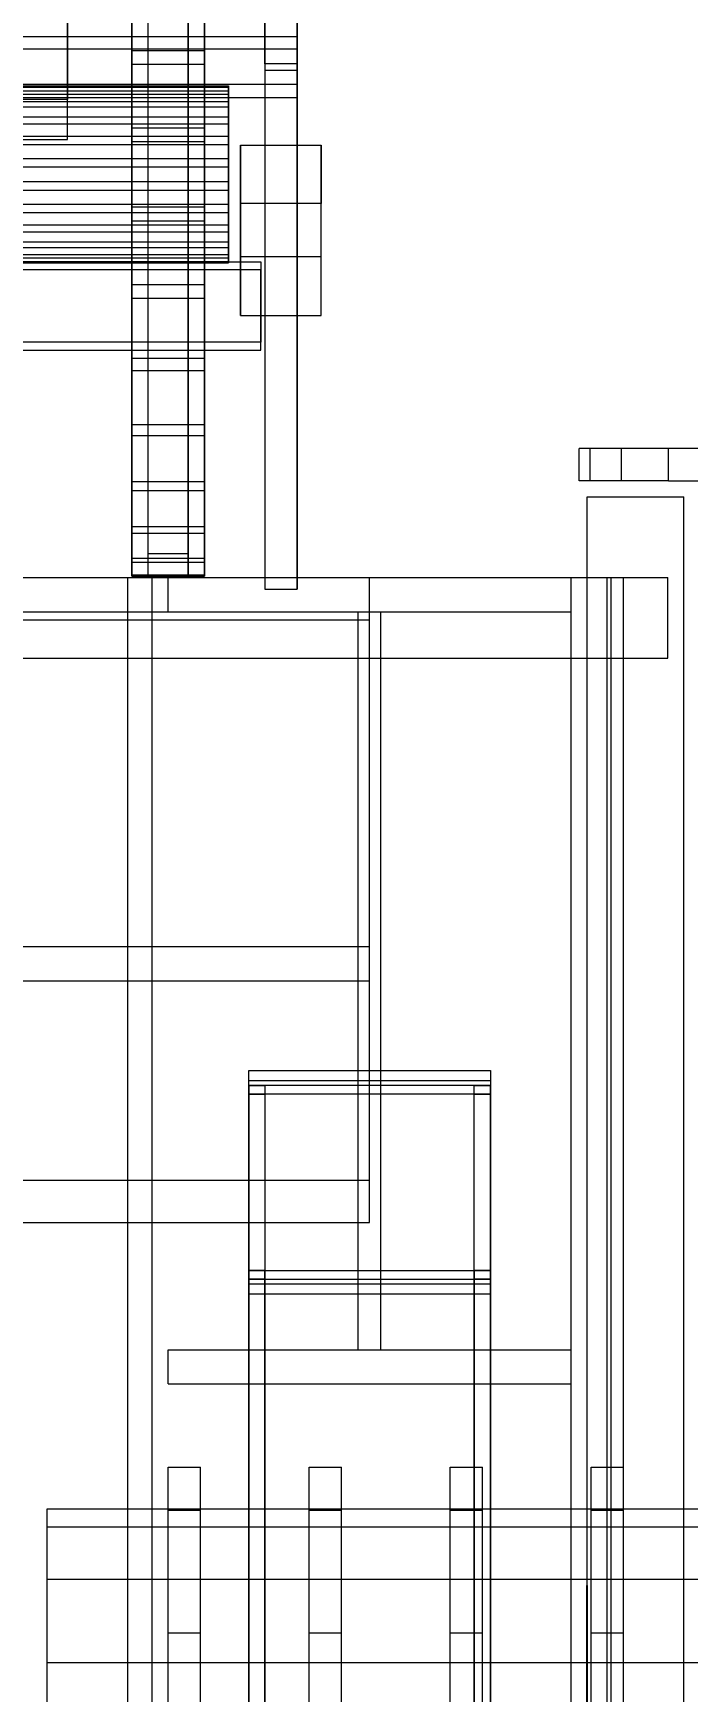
# Model space of a CAD drawing. Header units: millimetres. Extents: x -1970 to 34302, y -65268 to 6837.
# Drawn here: x 666.5 to 829, y -35176.4 to -34765 of the extents above; entities that cross this region are included whole.
import ezdxf

# ---------------------------------------------------------------- set-up
doc = ezdxf.new("R2010")
doc.units = ezdxf.units.MM
for name, color, linetype, lineweight in [('COTAS_P', 1, 'Continuous', 0), ('frontal_C07', 7, 'Continuous', 0), ('frontal_mezcladora', 7, 'Continuous', 0), ('frontal_tolva_provisional', 7, 'Continuous', 0)]:
    doc.layers.add(name, color=color, linetype=linetype, lineweight=lineweight)
doc.dimstyles.new('R19_100', dxfattribs={"dimtxt": 250, "dimasz": 150, "dimexe": 150, "dimexo": 80, "dimgap": 100, "dimtad": 1, "dimtih": 1, "dimtoh": 1, "dimdsep": 46, "dimcen": 0.09, "dimadec": 0, "dimazin": 0, "dimtfac": 1, "dimtdec": 4, "dimtofl": 0, "dimtmove": 0, "dimatfit": 3, "dimfxl": 1, "dimtolj": 1, "dimtzin": 0, "dimarcsym": 0})

# ---------------------------------------------------------------- blocks, each defined once
blk = doc.blocks.new('*D43')
at = {"layer": 'COTAS_P', "color": 0, "lineweight": -2, "transparency": 16777216}
for p, q in [((-804, -35920), (-804, -35150)), ((804, -35920), (804, -35150)), ((-654, -35300), (654, -35300))]:
    blk.add_line(p, q, dxfattribs=at)
at = {"layer": 'COTAS_P', "color": 0, "transparency": 16777216}
for points in [[(-654, -35275), (-654, -35325), (-804, -35300)], [(654, -35275), (654, -35325), (804, -35300)]]:
    blk.add_solid(points, dxfattribs=at)
at = {"layer": 'Defpoints', "color": 0, "transparency": 16777216}
for p in [(804, -35300), (-804, -36000), (804, -36000)]:
    blk.add_point(p, dxfattribs=at)

msp = doc.modelspace()

# ---------------------------------------------------------------- linework, layer by layer
at = {"layer": 'frontal_C07'}
for p, q in [((695, -34661.024), (695, -34894.143)), ((705, -34894.143), (705, -34661.024)), ((695, -34666.847), (695, -34899.966)), ((705, -34666.847), (705, -34899.966)), ((724, -34772.564), (724, -34682.856)), ((724, -34684.465), (724, -34774.173)), ((732, -34682.856), (732, -34772.564)), ((732, -34774.173), (732, -34684.465)), ((724, -34697.135), (724, -34902.865)), ((732, -34902.865), (732, -34697.135)), ((724, -34708.568), (724, -34902.865)), ((732, -34708.568), (732, -34902.865)), ((675, -34720.283), (675, -34781.432)), ((675, -34791.4), (675, -34730.251)), ((691, -34769.289), (691, -34751.313)), ((709, -34751.313), (709, -34769.289)), ((691, -34754.422), (691, -34772.663)), ((709, -34772.663), (709, -34754.422)), ((655, -34765.779), (732, -34765.779)), ((732, -34768.997), (655, -34768.997)), ((732, -34765.779), (732, -34768.997)), ((732, -34765.779), (732, -34777.74)), ((732, -34780.958), (732, -34768.997)), ((691, -34788.446), (691, -34769.289)), ((691, -34769.289), (709, -34769.289)), ((691, -34772.663), (691, -34791.954)), ((691, -34772.663), (709, -34772.663)), ((709, -34769.289), (709, -34788.446)), ((709, -34791.954), (709, -34772.663)), ((732, -34772.564), (724, -34772.564)), ((724, -34772.564), (724, -34774.173)), ((732, -34774.173), (732, -34772.564)), ((724, -34774.173), (732, -34774.173)), ((410, -34778.071), (715, -34778.071)), ((410, -34778.36), (715, -34778.36)), ((410, -34779.277), (715, -34779.277)), ((410, -34780.124), (715, -34780.124)), ((732, -34777.74), (655, -34777.74)), ((655, -34780.958), (732, -34780.958)), ((715, -34778.36), (715, -34778.071)), ((715, -34778.071), (715, -34779.277)), ((715, -34780.124), (715, -34778.36)), ((715, -34779.277), (715, -34781.894)), ((715, -34783.242), (715, -34780.124)), ((732, -34780.958), (732, -34777.74)), ((675, -34781.432), (385, -34781.432)), ((410, -34781.894), (715, -34781.894)), ((410, -34783.242), (715, -34783.242)), ((675, -34791.4), (675, -34781.432)), ((715, -34781.894), (715, -34785.746)), ((715, -34787.503), (715, -34783.242)), ((410, -34785.746), (715, -34785.746)), ((410, -34787.503), (715, -34787.503)), ((691, -34808.046), (691, -34788.446)), ((691, -34788.446), (709, -34788.446)), ((709, -34788.446), (709, -34808.046)), ((715, -34785.746), (715, -34790.569)), ((715, -34792.615), (715, -34787.503)), ((385, -34791.4), (675, -34791.4)), ((410, -34790.569), (715, -34790.569)), ((410, -34792.615), (715, -34792.615)), ((691, -34791.954), (691, -34811.554)), ((709, -34791.954), (691, -34791.954)), ((709, -34811.554), (709, -34791.954)), ((715, -34790.569), (715, -34796.034)), ((715, -34798.23), (715, -34792.615)), ((718, -34792.734), (738, -34792.734)), ((718, -34807.266), (718, -34792.734)), ((718, -34792.734), (718, -34820.464)), ((738, -34792.734), (738, -34807.266)), ((738, -34820.464), (738, -34792.734)), ((410, -34796.034), (715, -34796.034)), ((715, -34796.034), (715, -34801.77)), ((715, -34798.23), (410, -34798.23)), ((410, -34801.77), (715, -34801.77)), ((715, -34803.966), (715, -34798.23)), ((715, -34801.77), (715, -34807.385)), ((410, -34803.966), (715, -34803.966)), ((715, -34809.431), (715, -34803.966)), ((410, -34807.385), (715, -34807.385)), ((410, -34809.431), (715, -34809.431)), ((691, -34827.337), (691, -34808.046)), ((691, -34808.046), (709, -34808.046)), ((709, -34808.046), (709, -34827.337)), ((715, -34807.385), (715, -34812.497)), ((715, -34814.254), (715, -34809.431)), ((738, -34807.266), (718, -34807.266)), ((718, -34834.996), (718, -34807.266)), ((738, -34834.996), (738, -34807.266)), ((410, -34812.497), (715, -34812.497)), ((410, -34814.254), (715, -34814.254)), ((691, -34811.554), (691, -34830.711)), ((691, -34811.554), (709, -34811.554)), ((709, -34830.711), (709, -34811.554)), ((715, -34812.497), (715, -34816.758)), ((715, -34818.106), (715, -34814.254)), ((410, -34816.758), (715, -34816.758)), ((410, -34818.106), (715, -34818.106)), ((715, -34816.758), (715, -34819.876)), ((715, -34820.723), (715, -34818.106)), ((320, -34821.701), (723, -34821.701)), ((410, -34819.876), (715, -34819.876)), ((410, -34820.723), (715, -34820.723)), ((410, -34821.64), (715, -34821.64)), ((410, -34821.929), (715, -34821.929)), ((715, -34819.876), (715, -34821.64)), ((715, -34821.929), (715, -34820.723)), ((715, -34821.64), (715, -34821.929)), ((718, -34820.464), (718, -34834.996)), ((738, -34820.464), (718, -34820.464)), ((723, -34821.701), (723, -34823.712)), ((723, -34821.701), (723, -34841.636)), ((738, -34834.996), (738, -34820.464)), ((723, -34823.712), (320, -34823.712)), ((723, -34843.647), (723, -34823.712)), ((691, -34845.578), (691, -34827.337)), ((691, -34827.337), (709, -34827.337)), ((691, -34830.711), (691, -34848.687)), ((691, -34830.711), (709, -34830.711)), ((709, -34827.337), (709, -34845.578)), ((709, -34848.687), (709, -34830.711)), ((718, -34834.996), (738, -34834.996)), ((723, -34841.636), (320, -34841.636)), ((723, -34843.647), (723, -34841.636)), ((320, -34843.647), (723, -34843.647)), ((691, -34862.067), (691, -34845.578)), ((691, -34845.578), (709, -34845.578)), ((709, -34845.578), (709, -34862.067)), ((691, -34848.687), (691, -34864.792)), ((691, -34848.687), (709, -34848.687)), ((709, -34864.792), (709, -34848.687)), ((691, -34876.171), (691, -34862.067)), ((691, -34862.067), (709, -34862.067)), ((709, -34862.067), (709, -34876.171)), ((691, -34864.792), (691, -34878.407)), ((691, -34864.792), (709, -34864.792)), ((709, -34878.407), (709, -34864.792)), ((691, -34887.347), (691, -34876.171)), ((691, -34876.171), (709, -34876.171)), ((691, -34878.407), (691, -34889.009)), ((691, -34878.407), (709, -34878.407)), ((709, -34876.171), (709, -34887.347)), ((709, -34889.009), (709, -34878.407)), ((691, -34895.167), (691, -34887.347)), ((691, -34887.347), (709, -34887.347)), ((709, -34887.347), (709, -34895.167)), ((691, -34889.009), (691, -34896.191)), ((691, -34889.009), (709, -34889.009)), ((709, -34896.191), (709, -34889.009)), ((691, -34899.33), (691, -34895.167)), ((691, -34895.167), (709, -34895.167)), ((691, -34896.191), (691, -34899.676)), ((691, -34896.191), (709, -34896.191)), ((705, -34894.143), (695, -34894.143)), ((695, -34894.143), (695, -34899.966)), ((705, -34899.966), (705, -34894.143)), ((709, -34895.167), (709, -34899.33)), ((709, -34899.676), (709, -34896.191)), ((691, -34899.676), (691, -34899.33)), ((691, -34899.33), (709, -34899.33)), ((691, -34899.676), (709, -34899.676)), ((695, -34899.966), (705, -34899.966)), ((709, -34899.33), (709, -34899.676)), ((724, -34902.865), (732, -34902.865))]:
    msp.add_line(p, q, dxfattribs=at)
at = {"layer": 'frontal_mezcladora'}
for p, q in [((-750, -34900), (750, -34900)), ((400, -34900), (750, -34900)), ((690, -34900), (696, -34900)), ((690, -35988), (690, -34900)), ((696, -35988), (696, -34900)), ((696, -34900), (804, -34900)), ((700, -34900), (800, -34900)), ((700, -34908.5), (700, -34900)), ((750, -34910.5), (750, -34900)), ((750, -34908.5), (750, -34900)), ((800, -34908.5), (800, -34900)), ((804, -34900), (810, -34900)), ((804, -35988), (804, -34900)), ((810, -35988), (810, -34900)), ((400, -34908.5), (750, -34908.5)), ((700, -34908.5), (800, -34908.5)), ((747.2, -34908.5), (752.8, -34908.5)), ((747.2, -35091.5), (747.2, -34908.5)), ((750, -34991.5), (750, -34908.5)), ((752.8, -35091.5), (752.8, -34908.5)), ((-750, -34910.5), (750, -34910.5)), ((750, -35049.5), (750, -34910.5)), ((400, -34991.5), (750, -34991.5)), ((750, -35000), (750, -34991.5)), ((400, -35000), (750, -35000)), ((720, -35872.255), (720, -35022.255)), ((720, -35022.255), (780, -35022.255)), ((720, -35025.954), (720, -35022.255)), ((780, -35022.255), (780, -35872.255)), ((780, -35022.255), (780, -35025.954)), ((720, -35874.749), (720, -35024.749)), ((720, -35024.749), (780, -35024.749)), ((720, -35028.116), (720, -35024.749)), ((780, -35025.954), (720, -35025.954)), ((720, -35025.954), (720, -35875.954)), ((720, -35025.954), (724, -35025.954)), ((720, -35074.046), (720, -35025.954)), ((780, -35028.116), (720, -35028.116)), ((720, -35028.116), (720, -35878.116)), ((720, -35028.116), (724, -35028.116)), ((720, -35071.884), (720, -35028.116)), ((724, -35025.954), (724, -35875.954)), ((724, -35025.954), (724, -35074.046)), ((724, -35028.116), (724, -35878.116)), ((724, -35028.116), (724, -35071.884)), ((776, -35875.954), (776, -35025.954)), ((776, -35025.954), (780, -35025.954)), ((776, -35074.046), (776, -35025.954)), ((776, -35878.116), (776, -35028.116)), ((776, -35028.116), (780, -35028.116)), ((776, -35071.884), (776, -35028.116)), ((780, -35024.749), (780, -35874.749)), ((780, -35024.749), (780, -35028.116)), ((780, -35875.954), (780, -35025.954)), ((780, -35025.954), (780, -35074.046)), ((780, -35878.116), (780, -35028.116)), ((780, -35028.116), (780, -35071.884)), ((-750, -35049.5), (750, -35049.5)), ((750, -35060), (750, -35049.5)), ((-750, -35060), (750, -35060)), ((720, -35921.884), (720, -35071.884)), ((720, -35071.884), (780, -35071.884)), ((720, -35075.251), (720, -35071.884)), ((724, -35071.884), (720, -35071.884)), ((724, -35921.884), (724, -35071.884)), ((780, -35071.884), (776, -35071.884)), ((776, -35071.884), (776, -35921.884)), ((780, -35071.884), (780, -35921.884)), ((780, -35071.884), (780, -35075.251)), ((720, -35924.046), (720, -35074.046)), ((720, -35074.046), (780, -35074.046)), ((720, -35077.745), (720, -35074.046)), ((724, -35074.046), (720, -35074.046)), ((780, -35075.251), (720, -35075.251)), ((720, -35075.251), (720, -35925.251)), ((724, -35924.046), (724, -35074.046)), ((780, -35074.046), (776, -35074.046)), ((776, -35074.046), (776, -35924.046)), ((780, -35074.046), (780, -35924.046)), ((780, -35074.046), (780, -35077.745)), ((780, -35925.251), (780, -35075.251)), ((780, -35077.745), (720, -35077.745)), ((720, -35077.745), (720, -35927.745)), ((780, -35927.745), (780, -35077.745)), ((700, -35091.5), (800, -35091.5)), ((700, -35100), (700, -35091.5)), ((747.2, -35091.5), (752.8, -35091.5)), ((800, -35100), (800, -35091.5)), ((700, -35100), (800, -35100))]:
    msp.add_line(p, q, dxfattribs=at)
at = {"layer": 'frontal_tolva_provisional'}
for p, q in [((804.74, -34868), (802, -34868)), ((802, -34876), (802, -34868)), ((812.544, -34868), (804.74, -34868)), ((804.74, -34876), (804.74, -34868)), ((824.223, -34868), (812.544, -34868)), ((812.544, -34876), (812.544, -34868)), ((838, -34868), (824.223, -34868)), ((824.223, -34876), (824.223, -34868)), ((804.74, -34876), (802, -34876)), ((812.544, -34876), (804.74, -34876)), ((824.223, -34876), (812.544, -34876)), ((824.223, -34876), (838, -34876)), ((804, -34880), (828, -34880)), ((804, -35380), (804, -34880)), ((828, -35380), (828, -34880)), ((-824, -34900), (824, -34900)), ((-804, -34900), (804, -34900)), ((300, -34900), (804, -34900)), ((300, -34900), (824, -34900)), ((800, -34900), (804, -34900)), ((800, -35370), (800, -34900)), ((800, -34900), (824, -34900)), ((800, -34920), (800, -34900)), ((804, -35450), (804, -34900)), ((804, -35370), (804, -34900)), ((809, -34900), (813, -34900)), ((809, -35370), (809, -34900)), ((813, -35370), (813, -34900)), ((824, -34920), (824, -34900)), ((-824, -34920), (824, -34920)), ((300, -34920), (824, -34920)), ((800, -34920), (824, -34920)), ((700, -35131.287), (700, -35120.6)), ((700, -35120.6), (708, -35120.6)), ((708, -35131.287), (708, -35120.6)), ((735, -35131.287), (735, -35120.6)), ((735, -35120.6), (743, -35120.6)), ((743, -35131.287), (743, -35120.6)), ((770, -35131.287), (770, -35120.6)), ((770, -35120.6), (778, -35120.6)), ((778, -35131.287), (778, -35120.6)), ((805, -35131.287), (805, -35120.6)), ((805, -35120.6), (813, -35120.6)), ((813, -35131.287), (813, -35120.6)), ((670, -35135.43), (670, -35131)), ((670, -35131), (1150, -35131)), ((700, -35161.722), (700, -35131.287)), ((700, -35131.287), (708, -35131.287)), ((708, -35161.722), (708, -35131.287)), ((735, -35161.722), (735, -35131.287)), ((735, -35131.287), (743, -35131.287)), ((743, -35161.722), (743, -35131.287)), ((770, -35161.722), (770, -35131.287)), ((770, -35131.287), (778, -35131.287)), ((778, -35161.722), (778, -35131.287)), ((805, -35161.722), (805, -35131.287)), ((805, -35131.287), (813, -35131.287)), ((813, -35161.722), (813, -35131.287)), ((670, -35148.417), (670, -35135.43)), ((670, -35135.43), (1150, -35135.43)), ((670, -35169.076), (670, -35148.417)), ((670, -35148.417), (1150, -35148.417)), ((700, -35207.271), (700, -35161.722)), ((700, -35161.722), (708, -35161.722)), ((708, -35207.271), (708, -35161.722)), ((735, -35207.271), (735, -35161.722)), ((735, -35161.722), (743, -35161.722)), ((743, -35207.271), (743, -35161.722)), ((770, -35207.271), (770, -35161.722)), ((770, -35161.722), (778, -35161.722)), ((778, -35207.271), (778, -35161.722)), ((805, -35207.271), (805, -35161.722)), ((805, -35161.722), (813, -35161.722)), ((813, -35207.271), (813, -35161.722)), ((670, -35196), (670, -35169.076)), ((670, -35169.076), (1150, -35169.076))]:
    msp.add_line(p, q, dxfattribs=at)

# ---------------------------------------------------------------- dimensions: what is measured, and where the dimension line sits
at = {"layer": 'COTAS_P'}
dim = msp.add_aligned_dim(p1=(-804, -36000), p2=(804, -36000), distance=700, text='<> P', dimstyle='R19_100', dxfattribs=at)
dim.commit()
dim.dimension.update_dxf_attribs({"geometry": '*D43', "text_midpoint": (0, -35300)})

doc.saveas('drawing.dxf')
